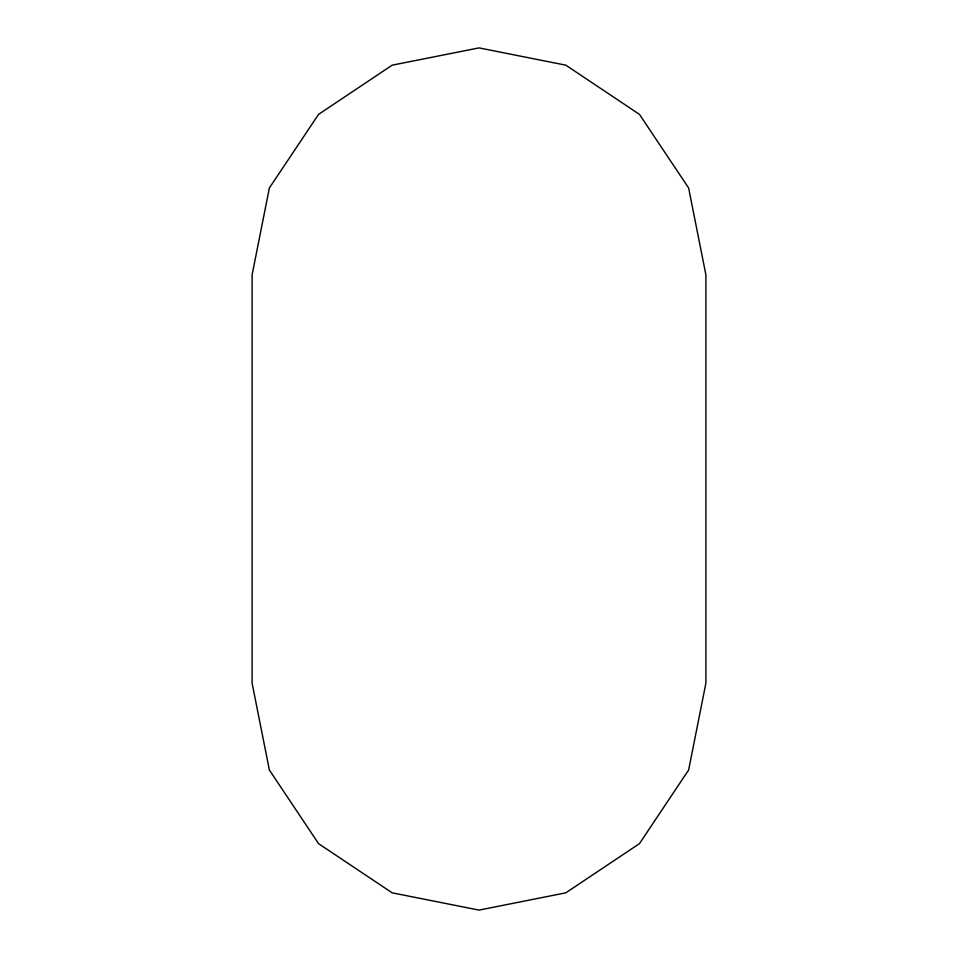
<?xml version="1.0" encoding="UTF-8"?>
<svg xmlns="http://www.w3.org/2000/svg" width="958" height="958" viewBox="0 0 958 958"><rect width="100%" height="100%" fill="white"/><g stroke="black" fill="none" stroke-linecap="round" stroke-linejoin="round"><path stroke-width="1.44" d="M269.378 187.972L252.11 274.79L252.11 683.21L269.378 770.028L318.559 843.639L392.169 892.832L479 910.1L565.831 892.832L639.441 843.639L688.622 770.028L705.89 683.21L705.89 274.79L688.622 187.972L639.441 114.361L565.831 65.168L479 47.9L392.169 65.168L318.559 114.361L269.378 187.972"/></g></svg>
